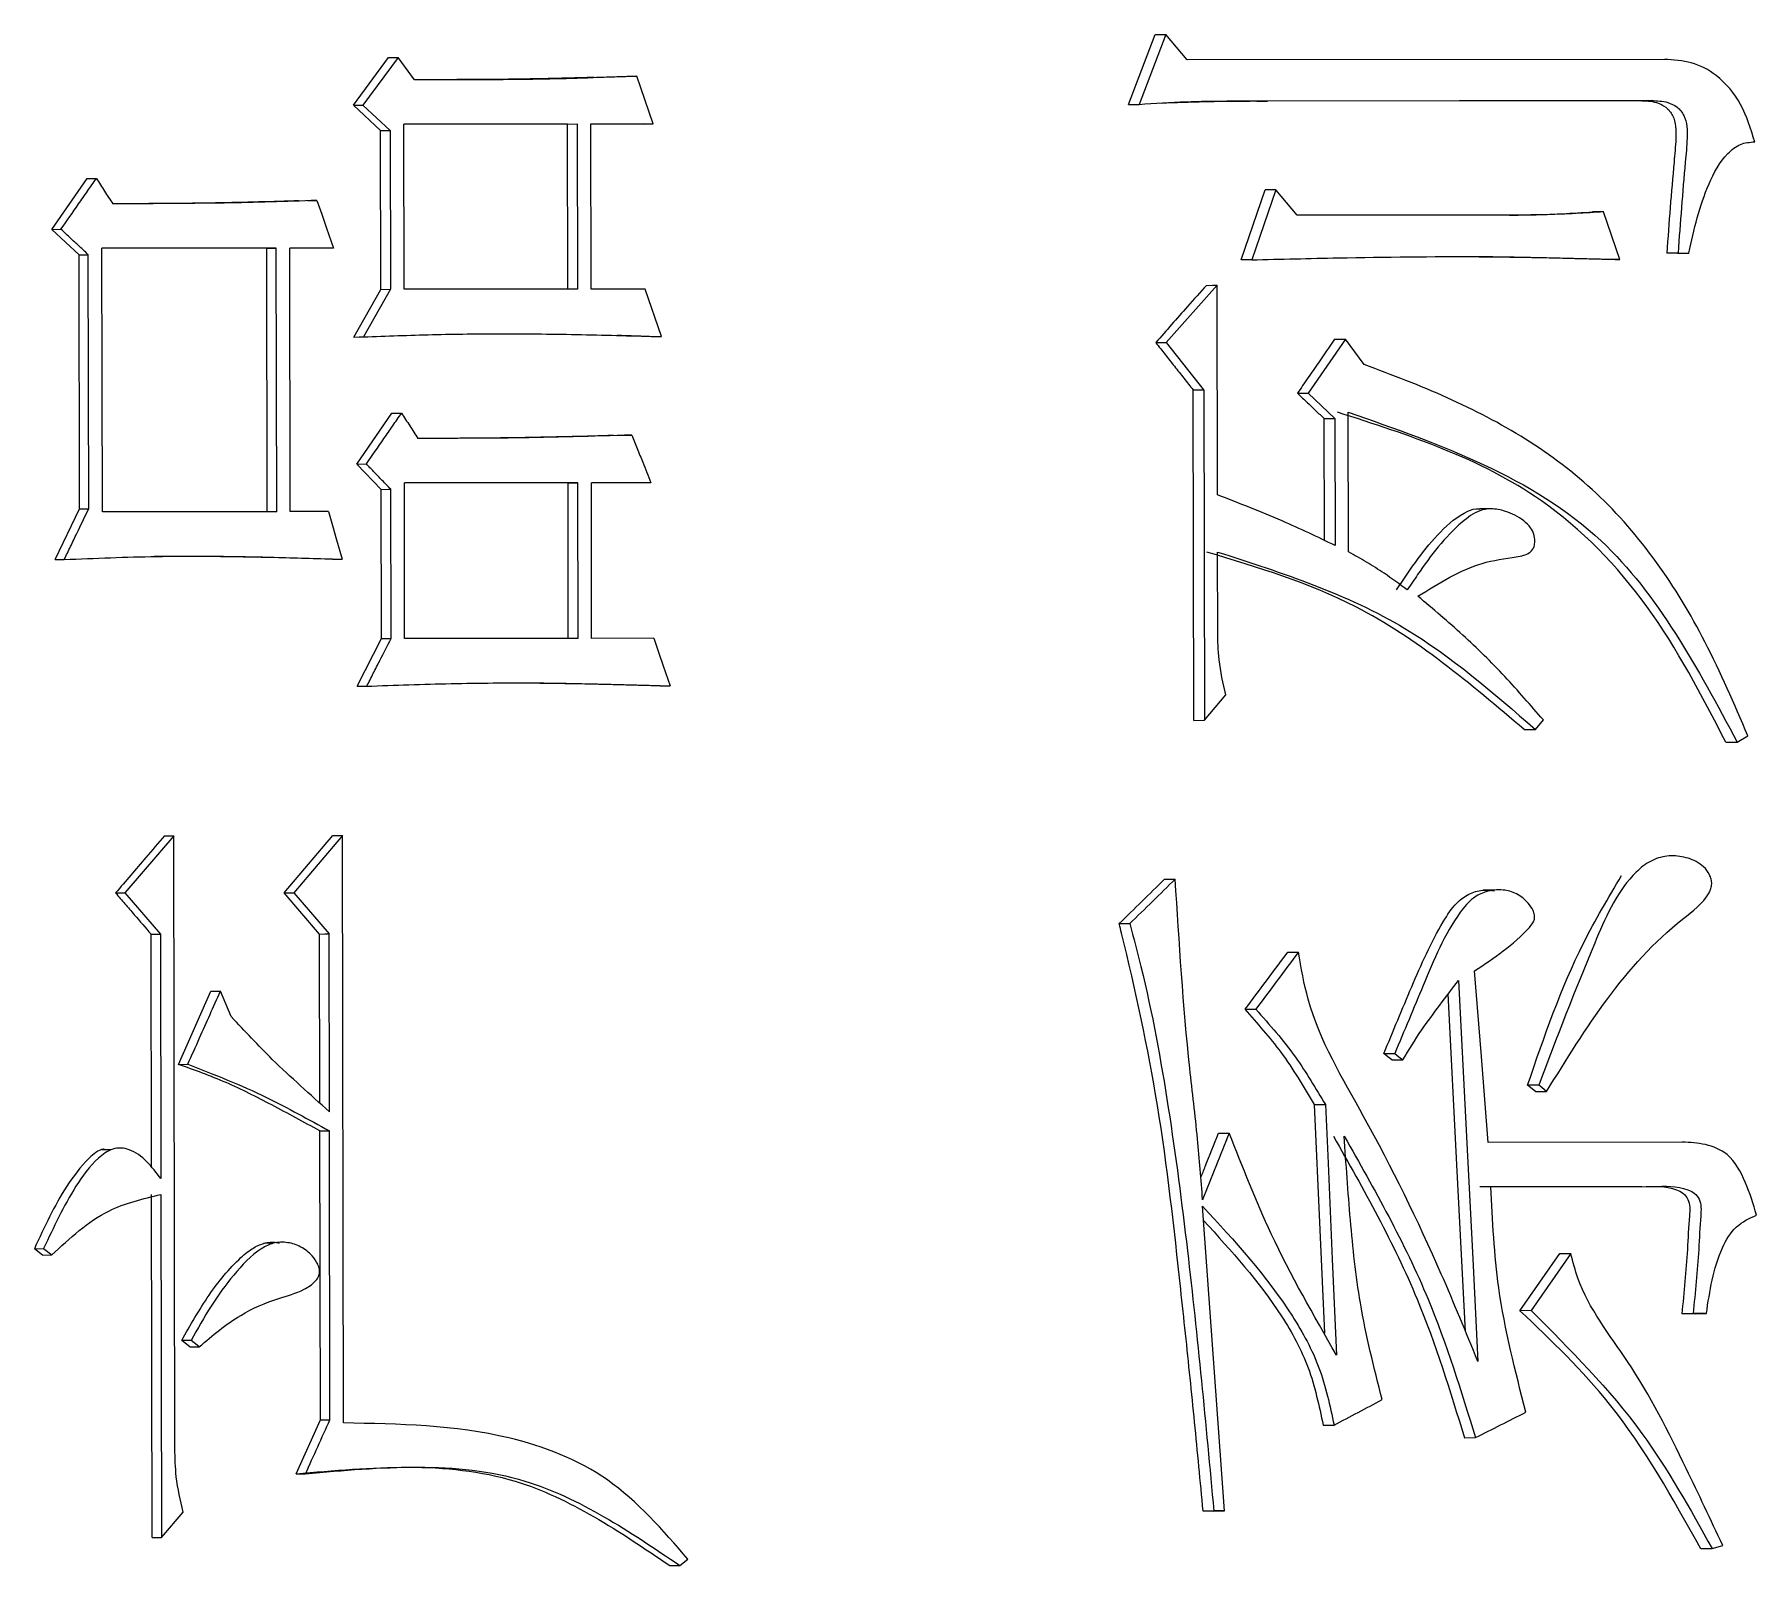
# Model space of a CAD drawing. Header units: millimetres. Extents: x 2384 to 4064, y 886 to 2074.
# Drawn here: x 2953.06 to 2958.93, y 1065.26 to 1070.48 of the extents above; entities that cross this region are included whole.
import ezdxf

# ---------------------------------------------------------------- set-up
doc = ezdxf.new("R2010")
doc.units = ezdxf.units.MM

msp = doc.modelspace()

# ---------------------------------------------------------------- linework, layer by layer
at = {"color": 7, "linetype": 'Continuous', "lineweight": 25}
for p, q in [((2956.7921, 1070.2406), (2956.8829, 1070.4786)), ((2956.919, 1070.4789), (2956.8281, 1070.2408)), ((2956.9922, 1070.3924), (2956.919, 1070.4789)), ((2954.1509, 1070.2378), (2954.2708, 1070.4002)), ((2954.3036, 1070.4005), (2954.1835, 1070.2381)), ((2954.3592, 1070.3248), (2954.3036, 1070.4005)), ((2958.6182, 1070.394), (2956.9922, 1070.3924)), ((2954.9437, 1070.3318), (2955.0823, 1070.3362)), ((2955.1717, 1070.1742), (2955.1161, 1070.3364)), ((2954.2435, 1070.1514), (2954.1509, 1070.2378)), ((2954.1835, 1070.2381), (2954.2762, 1070.1516)), ((2956.7921, 1070.2406), (2956.8281, 1070.2408)), ((2957.2294, 1070.2518), (2957.2042, 1070.2518)), ((2958.5349, 1070.2531), (2957.2294, 1070.2518)), ((2957.2294, 1070.2518), (2957.266, 1070.252)), ((2958.5732, 1070.2533), (2957.266, 1070.252)), ((2958.5366, 1070.2531), (2958.5749, 1070.2533)), ((2954.3225, 1070.1733), (2954.9136, 1070.1739)), ((2954.8801, 1070.1737), (2954.3225, 1070.1731)), ((2954.3234, 1069.6108), (2954.3225, 1070.1733)), ((2954.8801, 1070.1737), (2954.9136, 1070.1739)), ((2954.881, 1069.6112), (2954.8801, 1070.1737)), ((2954.9136, 1070.1739), (2954.9146, 1069.6114)), ((2954.9597, 1070.174), (2955.1717, 1070.1742)), ((2954.9607, 1069.6115), (2954.9597, 1070.174)), ((2955.1378, 1070.174), (2954.9597, 1070.1738)), ((2955.1378, 1070.174), (2955.1717, 1070.1742)), ((2954.2444, 1069.6105), (2954.2435, 1070.1514)), ((2954.2762, 1070.1516), (2954.2772, 1069.6108)), ((2953.1231, 1069.8148), (2953.2435, 1069.9881)), ((2957.1757, 1069.7109), (2957.2572, 1069.949)), ((2957.2938, 1069.9492), (2957.2122, 1069.7111)), ((2957.3668, 1069.8627), (2957.2938, 1069.9492)), ((2953.9943, 1069.9131), (2954.0267, 1069.9134)), ((2958.112, 1069.8634), (2957.3668, 1069.8627)), ((2958.411, 1069.8745), (2958.3729, 1069.8743)), ((2958.4656, 1069.7123), (2958.411, 1069.8745)), ((2953.1231, 1069.8148), (2953.1544, 1069.8151)), ((2953.2161, 1069.7284), (2953.1231, 1069.8148)), ((2953.888, 1069.751), (2953.2939, 1069.7503)), ((2953.8558, 1069.7507), (2953.2939, 1069.7501)), ((2953.2955, 1068.8525), (2953.2939, 1069.7503)), ((2953.8558, 1069.7507), (2953.888, 1069.751)), ((2953.8573, 1068.8529), (2953.8558, 1069.7507)), ((2953.8895, 1068.8531), (2953.888, 1069.751)), ((2954.0825, 1069.7512), (2953.9343, 1069.751)), ((2953.9358, 1068.8532), (2953.9343, 1069.751)), ((2954.0501, 1069.7509), (2953.9343, 1069.7508)), ((2954.0825, 1069.7512), (2954.0501, 1069.7509)), ((2953.2161, 1069.7284), (2953.2475, 1069.7286)), ((2953.2176, 1068.863), (2953.2161, 1069.7284)), ((2953.249, 1068.8633), (2953.2475, 1069.7286)), ((2957.2122, 1069.7111), (2957.1757, 1069.7109)), ((2958.4656, 1069.7123), (2958.4274, 1069.7121)), ((2958.6645, 1069.7342), (2958.6261, 1069.7339)), ((2958.6622, 1069.734), (2958.6261, 1069.7339)), ((2958.6622, 1069.734), (2958.7007, 1069.7342)), ((2958.6645, 1069.7342), (2958.7007, 1069.7342)), ((2957.0938, 1069.6245), (2956.9208, 1069.4296)), ((2957.0951, 1068.9105), (2957.0938, 1069.6245)), ((2954.1523, 1069.4482), (2954.2444, 1069.6105)), ((2954.2772, 1069.6108), (2954.1849, 1069.4484)), ((2954.2444, 1069.6105), (2954.2772, 1069.6108)), ((2954.9146, 1069.6114), (2954.3234, 1069.6108)), ((2955.145, 1069.6117), (2954.9607, 1069.6115)), ((2955.2006, 1069.4495), (2955.145, 1069.6117)), ((2955.1666, 1069.4492), (2955.2006, 1069.4495)), ((2956.9208, 1069.4296), (2957.0488, 1069.2675)), ((2957.5314, 1069.441), (2957.4043, 1069.257)), ((2957.5952, 1069.3545), (2957.5314, 1069.441)), ((2957.0144, 1068.1422), (2957.0125, 1069.2672)), ((2957.0488, 1069.2675), (2957.0508, 1068.1425)), ((2957.4043, 1069.257), (2957.4955, 1069.1705)), ((2954.1623, 1069.0155), (2954.2821, 1069.1887)), ((2957.4593, 1068.755), (2957.4585, 1069.1703)), ((2957.4955, 1069.1705), (2957.4962, 1068.7379)), ((2957.5417, 1068.7163), (2957.5409, 1069.1922)), ((2955.0206, 1069.1126), (2955.066, 1069.1138)), ((2955.066, 1069.1138), (2955.0998, 1069.114)), ((2954.1623, 1069.0155), (2954.1949, 1069.0157)), ((2954.2456, 1068.929), (2954.1623, 1069.0155)), ((2954.2456, 1068.929), (2954.2783, 1068.9293)), ((2954.2465, 1068.4206), (2954.2456, 1068.929)), ((2954.2792, 1068.4209), (2954.2783, 1068.9293)), ((2954.9157, 1068.9516), (2954.3245, 1068.951)), ((2954.8821, 1068.9514), (2954.3245, 1068.9508)), ((2954.3254, 1068.4209), (2954.3245, 1068.951)), ((2954.8821, 1068.9514), (2954.9157, 1068.9516)), ((2954.883, 1068.4213), (2954.8821, 1068.9514)), ((2954.9166, 1068.4215), (2954.9157, 1068.9516)), ((2955.1646, 1068.9518), (2954.9618, 1068.9516)), ((2954.9627, 1068.4216), (2954.9618, 1068.9516)), ((2955.1307, 1068.9516), (2954.9618, 1068.9514)), ((2955.1646, 1068.9518), (2955.1307, 1068.9516)), ((2953.1343, 1068.6899), (2953.2176, 1068.863)), ((2953.2176, 1068.863), (2953.249, 1068.8633)), ((2958.0269, 1068.8628), (2957.989, 1068.8626)), ((2953.8895, 1068.8531), (2953.2955, 1068.8525)), ((2954.0655, 1068.8533), (2953.9358, 1068.8532)), ((2954.0796, 1068.6909), (2954.1121, 1068.6911)), ((2957.0959, 1068.4454), (2957.0954, 1068.7157)), ((2954.1636, 1068.2583), (2954.2465, 1068.4206)), ((2954.2465, 1068.4206), (2954.2792, 1068.4209)), ((2954.9166, 1068.4215), (2954.3254, 1068.4209)), ((2955.1747, 1068.4218), (2954.9627, 1068.4216)), ((2955.1963, 1068.2594), (2955.2302, 1068.2596)), ((2957.0508, 1068.1425), (2957.1236, 1068.2291)), ((2957.0144, 1068.1422), (2957.0508, 1068.1425)), ((2958.1406, 1068.1108), (2958.1784, 1068.1111)), ((2958.1784, 1068.1111), (2958.2056, 1068.1436)), ((2958.8274, 1068.0682), (2958.8661, 1068.0685)), ((2958.8661, 1068.0685), (2958.9021, 1068.0901)), ((2953.5389, 1067.7494), (2953.372, 1067.5545)), ((2953.5424, 1065.6617), (2953.5389, 1067.7494)), ((2953.915, 1067.5549), (2954.0812, 1067.7498)), ((2954.1137, 1067.75), (2953.9473, 1067.5551)), ((2954.1171, 1065.7488), (2954.1137, 1067.75)), ((2956.9151, 1067.6013), (2956.9513, 1067.6015)), ((2953.372, 1067.5545), (2953.493, 1067.414)), ((2954.0355, 1067.4144), (2953.915, 1067.5549)), ((2953.9473, 1067.5551), (2954.068, 1067.4146)), ((2958.0386, 1067.5638), (2958.0008, 1067.5636)), ((2953.4627, 1066.6195), (2953.4613, 1067.4138)), ((2953.493, 1067.414), (2953.4944, 1066.5811)), ((2954.0365, 1066.8381), (2954.0355, 1067.4144)), ((2954.069, 1066.8089), (2954.068, 1067.4146)), ((2957.3343, 1067.3528), (2957.3711, 1067.3531)), ((2953.5548, 1066.9704), (2953.6656, 1067.2193)), ((2953.7348, 1067.133), (2953.6975, 1067.2195)), ((2957.6893, 1066.9854), (2957.7265, 1066.9857)), ((2953.5548, 1066.9704), (2953.5866, 1066.9706)), ((2958.179, 1066.8777), (2958.1518, 1066.8993)), ((2958.179, 1066.8777), (2958.2168, 1066.878)), ((2957.4262, 1066.8337), (2957.463, 1066.834)), ((2954.0367, 1066.7437), (2954.0691, 1066.744)), ((2954.0384, 1065.7594), (2954.0367, 1066.7437)), ((2954.0708, 1065.7596), (2954.0691, 1066.744)), ((2957.0988, 1066.7359), (2957.1352, 1066.7362)), ((2958.6787, 1066.7053), (2958.0176, 1066.7047)), ((2953.3246, 1066.6795), (2953.2932, 1066.6793)), ((2953.4648, 1065.3585), (2953.4628, 1066.5267)), ((2953.4945, 1066.527), (2953.4965, 1065.3587)), ((2958.5412, 1066.5536), (2957.9893, 1066.553)), ((2958.0269, 1066.5533), (2958.5795, 1066.5538)), ((2958.5412, 1066.5536), (2958.5795, 1066.5538)), ((2953.064, 1066.3424), (2953.0952, 1066.3427)), ((2953.0919, 1066.3208), (2953.064, 1066.3424)), ((2953.0952, 1066.3427), (2953.1231, 1066.3211)), ((2953.8773, 1066.3607), (2953.8447, 1066.3604)), ((2953.0919, 1066.3208), (2953.1232, 1066.321)), ((2958.1259, 1066.1313), (2958.2612, 1066.3259)), ((2958.2991, 1066.3262), (2958.1637, 1066.1315)), ((2958.2612, 1066.3259), (2958.2991, 1066.3262)), ((2958.1637, 1066.1315), (2958.1259, 1066.1313)), ((2958.7158, 1066.1212), (2958.6774, 1066.121)), ((2958.7225, 1066.121), (2958.6774, 1066.121)), ((2958.761, 1066.1213), (2958.7158, 1066.1212)), ((2958.7225, 1066.121), (2958.761, 1066.1213)), ((2953.5975, 1066.0295), (2953.5657, 1066.0293)), ((2953.5935, 1066.0077), (2953.5657, 1066.0293)), ((2953.5935, 1066.0077), (2953.6254, 1066.0079)), ((2953.9554, 1065.5754), (2954.0384, 1065.7594)), ((2954.0384, 1065.7594), (2954.0708, 1065.7596)), ((2957.4553, 1065.7412), (2957.4922, 1065.7414)), ((2957.9365, 1065.6984), (2957.974, 1065.6987)), ((2953.9554, 1065.5754), (2953.9878, 1065.5757)), ((2953.4965, 1065.3587), (2953.5706, 1065.4453)), ((2957.0827, 1065.449), (2957.0463, 1065.4488)), ((2957.0828, 1065.4488), (2957.0463, 1065.4488)), ((2957.1192, 1065.449), (2957.0827, 1065.449)), ((2957.0828, 1065.4488), (2957.1192, 1065.449)), ((2953.4648, 1065.3585), (2953.4965, 1065.3587)), ((2955.2629, 1065.2633), (2955.2905, 1065.2849)), ((2958.7418, 1065.3206), (2958.7804, 1065.3208)), ((2958.7805, 1065.3208), (2958.8166, 1065.3317))]:
    msp.add_line(p, q, dxfattribs=at)
at = {"color": 7, "linetype": 'Continuous', "lineweight": 25, "flags": 128}
for points in [[(2956.8829, 1070.4786), (2956.9031, 1070.4788), (2956.919, 1070.4789)], [(2954.2708, 1070.4002), (2954.2891, 1070.4004), (2954.3036, 1070.4005)], [(2955.0823, 1070.3362), (2955.1013, 1070.3363), (2955.1161, 1070.3364)], [(2954.1509, 1070.2378), (2954.1692, 1070.238), (2954.1835, 1070.2381)], [(2954.2435, 1070.1514), (2954.2618, 1070.1515), (2954.2762, 1070.1516)], [(2953.2435, 1069.9881), (2953.2611, 1069.9882), (2953.2749, 1069.9883)], [(2957.2938, 1069.9492), (2957.2733, 1069.9491), (2957.2572, 1069.949)], [(2954.0267, 1069.9134), (2954.0429, 1069.8664), (2954.0591, 1069.8194), (2954.0825, 1069.7512)], [(2957.0575, 1069.6242), (2957.0778, 1069.6244), (2957.0938, 1069.6245)], [(2954.1523, 1069.4482), (2954.1705, 1069.4483), (2954.1849, 1069.4484)], [(2956.8847, 1069.4294), (2956.9049, 1069.4295), (2956.9208, 1069.4296)], [(2957.4944, 1069.4408), (2957.5151, 1069.4409), (2957.5314, 1069.441)], [(2957.0488, 1069.2675), (2957.0285, 1069.2673), (2957.0125, 1069.2672)], [(2957.3675, 1069.2568), (2957.3881, 1069.2569), (2957.4043, 1069.257)], [(2954.2821, 1069.1887), (2954.3005, 1069.1888), (2954.3149, 1069.1889)], [(2957.4585, 1069.1703), (2957.4792, 1069.1704), (2957.4955, 1069.1705)], [(2954.0655, 1068.8533), (2954.0793, 1068.8055), (2954.093, 1068.7576), (2954.1121, 1068.6911)], [(2953.1343, 1068.6899), (2953.1518, 1068.69), (2953.1656, 1068.6901)], [(2955.1747, 1068.4218), (2955.1908, 1068.3748), (2955.2069, 1068.3278), (2955.2302, 1068.2596)], [(2954.1636, 1068.2583), (2954.1818, 1068.2584), (2954.1962, 1068.2585)], [(2953.5071, 1067.7492), (2953.5249, 1067.7493), (2953.5389, 1067.7494)], [(2954.0812, 1067.7498), (2954.0994, 1067.7499), (2954.1137, 1067.75)], [(2953.3405, 1067.5543), (2953.3581, 1067.5544), (2953.372, 1067.5545)], [(2953.915, 1067.5549), (2953.9331, 1067.555), (2953.9473, 1067.5551)], [(2953.4613, 1067.4138), (2953.4791, 1067.4139), (2953.493, 1067.414)], [(2954.0355, 1067.4144), (2954.0537, 1067.4145), (2954.068, 1067.4146)], [(2956.7603, 1067.4497), (2956.7805, 1067.4498), (2956.7963, 1067.4499)], [(2958.0176, 1066.7047), (2957.9944, 1066.9968), (2957.9712, 1067.2888)], [(2953.6656, 1067.2193), (2953.6835, 1067.2194), (2953.6975, 1067.2195)], [(2957.9168, 1067.2563), (2957.9269, 1067.0566), (2957.9472, 1066.6572), (2957.9649, 1066.3077), (2957.9825, 1065.9586)], [(2957.9399, 1066.0604), (2957.9122, 1066.607), (2957.8817, 1067.2101)], [(2957.1891, 1067.158), (2957.2096, 1067.1582), (2957.2257, 1067.1583)], [(2957.6621, 1067.007), (2957.6756, 1067.0071), (2957.6874, 1067.0072), (2957.6992, 1067.0073)], [(2957.6893, 1066.9854), (2957.6757, 1066.9962), (2957.6621, 1067.007)], [(2957.6992, 1067.0073), (2957.7129, 1066.9965), (2957.7265, 1066.9857)], [(2958.1896, 1066.8996), (2958.1758, 1066.8995), (2958.1638, 1066.8994), (2958.1518, 1066.8993)], [(2958.2168, 1066.878), (2958.21, 1066.8834), (2958.1998, 1066.8915), (2958.1896, 1066.8996)], [(2957.4607, 1066.0543), (2957.4451, 1066.4065), (2957.4262, 1066.8337)], [(2957.463, 1066.834), (2957.4719, 1066.6342), (2957.4864, 1066.3068), (2957.5009, 1065.9796)], [(2957.1192, 1065.449), (2957.0818, 1065.9682), (2957.0445, 1066.4874)], [(2953.6254, 1066.0079), (2953.6183, 1066.0134), (2953.6079, 1066.0215), (2953.5975, 1066.0295)], [(2955.229, 1065.263), (2955.2414, 1065.2631), (2955.2522, 1065.2632), (2955.2629, 1065.2633)]]:
    msp.add_lwpolyline(points, dxfattribs=at)
at = {"color": 7, "linetype": 'Continuous', "lineweight": 25}
for points, knots in [([(2958.9258, 1070.113), (2958.9122, 1070.1569), (2958.8854, 1070.2431), (2958.8068, 1070.3392), (2958.7113, 1070.388), (2958.6491, 1070.392), (2958.6182, 1070.394)], [0, 0, 0, 0, 0.2920999, 0.5740182, 0.7884709, 1, 1, 1, 1]), ([(2955.1161, 1070.3364), (2955.0174, 1070.3327), (2954.8421, 1070.326), (2954.5897, 1070.3241), (2954.436, 1070.3245), (2954.3592, 1070.3248)], [0, 0, 0, 0, 0.392032, 0.69599, 1, 1, 1, 1]), ([(2954.9713, 1070.3324), (2954.9713, 1070.3324), (2954.9713, 1070.3324), (2954.9708, 1070.3324), (2954.9681, 1070.3324), (2954.8942, 1070.3305), (2954.7434, 1070.3264), (2954.589, 1070.3251), (2954.4931, 1070.3248), (2954.4402, 1070.3247), (2954.4112, 1070.3247), (2954.3931, 1070.3247)], [0, 0, 0, 0, 0.001224, 0.004208, 0.007653, 0.027308, 0.4233, 0.699527, 0.809625, 0.881595, 1, 1, 1, 1]), ([(2956.8281, 1070.2408), (2956.8816, 1070.2443), (2956.9813, 1070.2508), (2957.1273, 1070.2526), (2957.2198, 1070.2522), (2957.266, 1070.252)], [0, 0, 0, 0, 0.366433, 0.683152, 1, 1, 1, 1]), ([(2956.9037, 1070.245), (2956.9525, 1070.2471), (2957.03, 1070.2504), (2957.1253, 1070.2515), (2957.1754, 1070.2518), (2957.2002, 1070.2519), (2957.2058, 1070.2519), (2957.2057, 1070.2519), (2957.2056, 1070.2519)], [0, 0, 0, 0, 0.464556, 0.736368, 0.885556, 0.966686, 0.983967, 1, 1, 1, 1]), ([(2958.5349, 1070.2533), (2958.5541, 1070.2528), (2958.5848, 1070.252), (2958.6243, 1070.2331), (2958.6569, 1070.193), (2958.6584, 1070.1227), (2958.6433, 1069.9688), (2958.6337, 1069.8378), (2958.6261, 1069.7339)], [0, 0, 0, 0, 0.101524, 0.162567, 0.225361, 0.354052, 0.488272, 1, 1, 1, 1]), ([(2958.5732, 1070.2535), (2958.5924, 1070.253), (2958.6232, 1070.2522), (2958.6627, 1070.2333), (2958.6954, 1070.1933), (2958.6969, 1070.123), (2958.6818, 1069.9691), (2958.6721, 1069.838), (2958.6645, 1069.7342)], [0, 0, 0, 0, 0.10163, 0.162723, 0.225538, 0.354202, 0.488391, 1, 1, 1, 1]), ([(2958.7007, 1069.7342), (2958.7192, 1069.8145), (2958.7471, 1069.9354), (2958.815, 1070.0604), (2958.8749, 1070.1092), (2958.909, 1070.1117), (2958.9258, 1070.113)], [0, 0, 0, 0, 0.513291, 0.773413, 0.888294, 1, 1, 1, 1]), ([(2953.1544, 1069.8151), (2953.1745, 1069.8439), (2953.2046, 1069.8872), (2953.2448, 1069.945), (2953.2649, 1069.9739), (2953.2749, 1069.9883)], [0, 0, 0, 0, 0.5, 0.75, 1, 1, 1, 1]), ([(2953.2749, 1069.9883), (2953.2796, 1069.9811), (2953.2889, 1069.9667), (2953.3029, 1069.945), (2953.3169, 1069.9234), (2953.3262, 1069.909), (2953.3309, 1069.9018)], [0, 0, 0, 0, 0.25, 0.5, 0.75, 1, 1, 1, 1]), ([(2954.0267, 1069.9134), (2953.9212, 1069.9099), (2953.763, 1069.9047), (2953.5309, 1069.9026), (2953.4044, 1069.9021), (2953.3309, 1069.9018)], [0, 0, 0, 0, 0.455483, 0.683214, 1, 1, 1, 1]), ([(2953.9637, 1069.912), (2953.9638, 1069.912), (2953.9638, 1069.912), (2953.9634, 1069.912), (2953.96, 1069.9119), (2953.8675, 1069.9092), (2953.7029, 1069.9048), (2953.529, 1069.9029), (2953.4348, 1069.9023), (2953.3955, 1069.9021), (2953.3711, 1069.902), (2953.3656, 1069.9019), (2953.362, 1069.9019)], [0, 0, 0, 0, 0.001075, 0.004395, 0.007838, 0.03516, 0.484118, 0.735801, 0.862039, 0.931848, 0.95564, 1, 1, 1, 1]), ([(2958.0903, 1069.8634), (2958.1161, 1069.8637), (2958.1762, 1069.8642), (2958.2704, 1069.8679), (2958.3387, 1069.8722), (2958.3729, 1069.8743)], [0, 0, 0, 0, 0.273676, 0.636756, 1, 1, 1, 1]), ([(2958.411, 1069.8745), (2958.3796, 1069.8726), (2958.3142, 1069.8685), (2958.2145, 1069.8644), (2958.1462, 1069.8637), (2958.112, 1069.8634)], [0, 0, 0, 0, 0.315175, 0.657489, 1, 1, 1, 1]), ([(2953.2475, 1069.7286), (2953.2356, 1069.7397), (2953.2142, 1069.7596), (2953.1831, 1069.7884), (2953.164, 1069.8062), (2953.1544, 1069.8151)], [0, 0, 0, 0, 0.382635, 0.691318, 1, 1, 1, 1]), ([(2957.2122, 1069.7111), (2957.3105, 1069.7135), (2957.5691, 1069.7197), (2957.9071, 1069.7239), (2958.2265, 1069.7186), (2958.3859, 1069.7144), (2958.4656, 1069.7123)], [0, 0, 0, 0, 0.234653, 0.617199, 0.808588, 1, 1, 1, 1]), ([(2958.4274, 1069.7121), (2958.4213, 1069.7123), (2958.4091, 1069.7126), (2958.3938, 1069.713), (2958.3785, 1069.7134), (2958.3572, 1069.7139), (2958.3327, 1069.7145), (2958.3022, 1069.7153), (2958.2717, 1069.7161), (2958.235, 1069.717), (2958.1861, 1069.718), (2958.1372, 1069.719), (2958.076, 1069.7202), (2958.0186, 1069.721), (2957.9734, 1069.7213), (2957.9526, 1069.7215)], [0, 0, 0, 0, 0.038631, 0.077262, 0.096578, 0.135209, 0.212471, 0.251103, 0.328365, 0.405627, 0.48289, 0.637415, 0.714677, 0.869203, 1, 1, 1, 1]), ([(2957.0575, 1069.6242), (2957.0361, 1069.6001), (2956.9966, 1069.5556), (2956.939, 1069.4906), (2956.9028, 1069.4498), (2956.8847, 1069.4294)], [0, 0, 0, 0, 0.371567, 0.685783, 1, 1, 1, 1]), ([(2954.1849, 1069.4484), (2954.2635, 1069.4514), (2954.4206, 1069.4573), (2954.6685, 1069.4606), (2954.9286, 1069.4569), (2955.1099, 1069.452), (2955.2006, 1069.4495)], [0, 0, 0, 0, 0.231675, 0.463367, 0.731652, 1, 1, 1, 1]), ([(2955.1666, 1069.4492), (2955.1569, 1069.4496), (2955.1422, 1069.4501), (2955.1226, 1069.4508), (2955.108, 1069.4513), (2955.0933, 1069.4518), (2955.0786, 1069.4523), (2955.064, 1069.4528), (2955.0543, 1069.4531), (2955.0494, 1069.4533)], [0, 0, 0, 0, 0.250274, 0.375411, 0.500549, 0.625686, 0.750823, 0.87596, 1, 1, 1, 1]), ([(2956.8847, 1069.4294), (2956.8953, 1069.4158), (2956.9166, 1069.3888), (2956.9486, 1069.3483), (2956.9806, 1069.3078), (2957.0019, 1069.2807), (2957.0125, 1069.2672)], [0, 0, 0, 0, 0.25, 0.5, 0.749999, 1, 1, 1, 1]), ([(2957.4944, 1069.4408), (2957.476, 1069.414), (2957.4456, 1069.37), (2957.4033, 1069.3086), (2957.3794, 1069.274), (2957.3675, 1069.2568)], [0, 0, 0, 0, 0.436192, 0.718096, 1, 1, 1, 1]), ([(2958.9021, 1068.0901), (2958.8561, 1068.1977), (2958.7264, 1068.5006), (2958.4156, 1068.9492), (2957.9708, 1069.2127), (2957.6901, 1069.3187), (2957.5952, 1069.3545)], [0, 0, 0, 0, 0.181249, 0.51022, 0.834425, 1, 1, 1, 1]), ([(2957.3675, 1069.2568), (2957.3791, 1069.2457), (2957.4001, 1069.2258), (2957.4305, 1069.197), (2957.4492, 1069.1792), (2957.4585, 1069.1703)], [0, 0, 0, 0, 0.382915, 0.691457, 1, 1, 1, 1]), ([(2954.1949, 1069.0157), (2954.2149, 1069.0446), (2954.2449, 1069.0879), (2954.2849, 1069.1456), (2954.3049, 1069.1745), (2954.3149, 1069.1889)], [0, 0, 0, 0, 0.4999999, 0.75, 1, 1, 1, 1]), ([(2954.3149, 1069.1889), (2954.3195, 1069.1817), (2954.3288, 1069.1673), (2954.3427, 1069.1457), (2954.3566, 1069.1241), (2954.3659, 1069.1097), (2954.3705, 1069.1025)], [0, 0, 0, 0, 0.25, 0.5, 0.75, 1, 1, 1, 1]), ([(2958.8274, 1068.0682), (2958.745, 1068.2272), (2958.5827, 1068.5407), (2958.15, 1068.9848), (2957.7471, 1069.114), (2957.5039, 1069.192)], [0, 0, 0, 0, 0.289723, 0.571285, 1, 1, 1, 1]), ([(2957.5409, 1069.1922), (2957.8557, 1069.0816), (2958.4304, 1068.8797), (2958.7304, 1068.3211), (2958.8661, 1068.0685)], [0, 0, 0, 0, 0.547825, 1, 1, 1, 1]), ([(2955.0998, 1069.114), (2954.9661, 1069.11), (2954.7778, 1069.1043), (2954.5345, 1069.1031), (2954.4252, 1069.1027), (2954.3705, 1069.1025)], [0, 0, 0, 0, 0.550969, 0.775483, 1, 1, 1, 1]), ([(2955.037, 1069.1127), (2955.037, 1069.1127), (2955.0371, 1069.1127), (2955.0355, 1069.1126), (2955.0301, 1069.1125), (2954.9336, 1069.1098), (2954.7729, 1069.1055), (2954.5983, 1069.1036), (2954.5083, 1069.103), (2954.4717, 1069.1028), (2954.4535, 1069.1028), (2954.4391, 1069.1027), (2954.4294, 1069.1027), (2954.4232, 1069.1026)], [0, 0, 0, 0, 0.00184, 0.006207, 0.015892, 0.041901, 0.476239, 0.733625, 0.851818, 0.908232, 0.937571, 0.960546, 1, 1, 1, 1]), ([(2955.0998, 1069.114), (2955.1059, 1069.0987), (2955.1182, 1069.068), (2955.1398, 1069.0139), (2955.1552, 1068.9752), (2955.1646, 1068.9518)], [0, 0, 0, 0, 0.283865, 0.567729, 1, 1, 1, 1]), ([(2954.2783, 1068.9293), (2954.2671, 1068.9409), (2954.2475, 1068.9612), (2954.2197, 1068.99), (2954.2032, 1069.0072), (2954.1949, 1069.0157)], [0, 0, 0, 0, 0.404836, 0.702418, 1, 1, 1, 1]), ([(2953.1656, 1068.6901), (2953.1727, 1068.7049), (2953.1871, 1068.7347), (2953.2149, 1068.7924), (2953.2355, 1068.8353), (2953.249, 1068.8633)], [0, 0, 0, 0, 0.257441, 0.514882, 1, 1, 1, 1]), ([(2957.4962, 1068.7379), (2957.4363, 1068.7665), (2957.3406, 1068.8123), (2957.2058, 1068.8674), (2957.132, 1068.8962), (2957.0951, 1068.9105)], [0, 0, 0, 0, 0.4553511, 0.7276233, 1, 1, 1, 1]), ([(2957.7048, 1068.5864), (2957.729, 1068.6226), (2957.7753, 1068.6917), (2957.8531, 1068.7863), (2957.9223, 1068.8471), (2957.9743, 1068.8646), (2957.9879, 1068.8622), (2957.989, 1068.862)], [0, 0, 0, 0, 0.315969, 0.603859, 0.894563, 0.991962, 1, 1, 1, 1]), ([(2957.7784, 1068.565), (2957.8142, 1068.5873), (2957.8841, 1068.6309), (2957.9955, 1068.6828), (2958.083, 1068.6944), (2958.1375, 1068.7036), (2958.1564, 1068.7112), (2958.1684, 1068.7222), (2958.175, 1068.7359), (2958.1775, 1068.7547), (2958.174, 1068.7773), (2958.1615, 1068.8023), (2958.1293, 1068.8315), (2958.0831, 1068.8546), (2958.0309, 1068.8656), (2957.9778, 1068.8563), (2957.8846, 1068.7862), (2957.8092, 1068.687), (2957.7537, 1068.6041), (2957.742, 1068.5866)], [0, 0, 0, 0, 0.119379, 0.233045, 0.347089, 0.372159, 0.392493, 0.404558, 0.416669, 0.432853, 0.454708, 0.476799, 0.507455, 0.574094, 0.62196, 0.65893, 0.726108, 0.942436, 1, 1, 1, 1]), ([(2953.1656, 1068.6901), (2953.2707, 1068.6945), (2953.4811, 1068.7032), (2953.7968, 1068.7006), (2954.007, 1068.6943), (2954.1121, 1068.6911)], [0, 0, 0, 0, 0.33259, 0.666186, 1, 1, 1, 1]), ([(2954.0796, 1068.6909), (2953.9738, 1068.6943), (2953.7714, 1068.7009), (2953.5683, 1068.7005), (2953.4714, 1068.7003)], [0, 0, 0, 0, 0.5224068, 1, 1, 1, 1]), ([(2958.1406, 1068.1108), (2957.9569, 1068.2668), (2957.6316, 1068.543), (2957.2327, 1068.6632), (2957.059, 1068.7155)], [0, 0, 0, 0, 0.564725, 1, 1, 1, 1]), ([(2957.0954, 1068.7157), (2957.3161, 1068.6444), (2957.7142, 1068.5157), (2958.0353, 1068.2358), (2958.1784, 1068.1111)], [0, 0, 0, 0, 0.554519, 1, 1, 1, 1]), ([(2957.742, 1068.5866), (2957.7159, 1068.6059), (2957.6707, 1068.6392), (2957.6033, 1068.6815), (2957.5623, 1068.7047), (2957.5417, 1068.7163)], [0, 0, 0, 0, 0.40584, 0.702619, 1, 1, 1, 1]), ([(2958.2056, 1068.1436), (2958.1623, 1068.1934), (2958.0748, 1068.2943), (2957.9321, 1068.4352), (2957.8297, 1068.5217), (2957.7784, 1068.565)], [0, 0, 0, 0, 0.327502, 0.663046, 1, 1, 1, 1]), ([(2954.1962, 1068.2585), (2954.2037, 1068.2732), (2954.2187, 1068.3025), (2954.2463, 1068.3566), (2954.2665, 1068.3961), (2954.2792, 1068.4209)], [0, 0, 0, 0, 0.27079, 0.54158, 1, 1, 1, 1]), ([(2957.1236, 1068.2291), (2957.1144, 1068.2688), (2957.0981, 1068.34), (2957.0965, 1068.4131), (2957.0959, 1068.4454)], [0, 0, 0, 0, 0.558835, 1, 1, 1, 1]), ([(2954.1962, 1068.2585), (2954.2921, 1068.262), (2954.4839, 1068.269), (2954.7522, 1068.2708), (2955.001, 1068.2661), (2955.1538, 1068.2618), (2955.2302, 1068.2596)], [0, 0, 0, 0, 0.277767, 0.555561, 0.777766, 1, 1, 1, 1]), ([(2955.1963, 1068.2594), (2955.182, 1068.2598), (2955.1607, 1068.2604), (2955.1322, 1068.2612), (2955.1108, 1068.2618), (2955.0894, 1068.2624), (2955.068, 1068.2629), (2955.0395, 1068.2637), (2955.0039, 1068.2646), (2954.9611, 1068.2656), (2954.9184, 1068.2666), (2954.8394, 1068.2681), (2954.7747, 1068.2688), (2954.7242, 1068.2692)], [0, 0, 0, 0, 0.090628, 0.135941, 0.181255, 0.226569, 0.271882, 0.317196, 0.407824, 0.498451, 0.589078, 0.679706, 1, 1, 1, 1]), ([(2953.5071, 1067.7492), (2953.486, 1067.7244), (2953.4476, 1067.6796), (2953.3921, 1067.6146), (2953.3577, 1067.5744), (2953.3405, 1067.5543)], [0, 0, 0, 0, 0.380988, 0.690494, 1, 1, 1, 1]), ([(2958.2168, 1066.878), (2958.3501, 1067.0938), (2958.5063, 1067.3467), (2958.7538, 1067.5199), (2958.7773, 1067.5692), (2958.7801, 1067.5853), (2958.7779, 1067.6015), (2958.7698, 1067.622), (2958.7531, 1067.6441), (2958.7189, 1067.6676), (2958.6707, 1067.6816), (2958.6113, 1067.6811), (2958.5552, 1067.657), (2958.4606, 1067.57), (2958.3442, 1067.3039), (2958.2511, 1067.0605), (2958.1896, 1066.8996)], [0, 0, 0, 0, 0.369973, 0.433396, 0.441379, 0.448953, 0.456564, 0.46449, 0.480827, 0.49655, 0.526965, 0.55702, 0.587567, 0.618801, 0.747888, 1, 1, 1, 1]), ([(2956.9513, 1067.6015), (2956.9255, 1067.5762), (2956.8739, 1067.5257), (2956.8222, 1067.4752), (2956.7963, 1067.4499)], [0, 0, 0, 0, 0.500001, 1, 1, 1, 1]), ([(2957.0444, 1066.509), (2957.0392, 1066.5782), (2957.0278, 1066.7279), (2956.9829, 1067.0906), (2956.9646, 1067.3863), (2956.9513, 1067.6015)], [0, 0, 0, 0, 0.18981, 0.410522, 1, 1, 1, 1]), ([(2958.1518, 1066.8993), (2958.2085, 1067.0645), (2958.2942, 1067.3142), (2958.4271, 1067.5376), (2958.4722, 1067.6132)], [0, 0, 0, 0, 0.661401, 1, 1, 1, 1]), ([(2953.3405, 1067.5543), (2953.3511, 1067.5419), (2953.3724, 1067.5172), (2953.4126, 1067.4704), (2953.4423, 1067.4359), (2953.4613, 1067.4138)], [0, 0, 0, 0, 0.263764, 0.527528, 1, 1, 1, 1]), ([(2957.6621, 1067.007), (2957.6934, 1067.0831), (2957.7562, 1067.2352), (2957.8334, 1067.4101), (2957.9022, 1067.516), (2957.9501, 1067.5528), (2957.996, 1067.5662), (2958.0259, 1067.5628), (2958.0395, 1067.5613)], [0, 0, 0, 0, 0.341778, 0.683808, 0.795213, 0.867463, 0.939794, 1, 1, 1, 1]), ([(2957.9712, 1067.2888), (2958.0374, 1067.3328), (2958.1091, 1067.3805), (2958.1697, 1067.4502), (2958.1758, 1067.4652), (2958.1763, 1067.4801), (2958.1695, 1067.4993), (2958.1502, 1067.5259), (2958.1162, 1067.554), (2958.0645, 1067.568), (2958.0125, 1067.5623), (2957.9603, 1067.5366), (2957.8766, 1067.4339), (2957.8001, 1067.2477), (2957.7316, 1067.0843), (2957.6992, 1067.0073)], [0, 0, 0, 0, 0.213503, 0.231464, 0.24303, 0.254692, 0.268684, 0.294822, 0.340398, 0.3844, 0.438732, 0.481931, 0.539955, 0.782901, 1, 1, 1, 1]), ([(2957.0463, 1065.4488), (2957.0415, 1065.4992), (2957.027, 1065.6504), (2957.0025, 1065.9024), (2956.9583, 1066.3129), (2956.9027, 1066.8222), (2956.8139, 1067.2343), (2956.763, 1067.4388), (2956.7603, 1067.4497)], [0, 0, 0, 0, 0.075018, 0.225054, 0.375091, 0.686729, 0.98338, 1, 1, 1, 1]), ([(2956.7963, 1067.4499), (2956.8093, 1067.4012), (2956.8642, 1067.1947), (2956.9317, 1066.8228), (2956.9927, 1066.351), (2957.0413, 1065.8929), (2957.0689, 1065.597), (2957.0827, 1065.449)], [0, 0, 0, 0, 0.075008, 0.317588, 0.559815, 0.779883, 1, 1, 1, 1]), ([(2957.1891, 1067.158), (2957.2133, 1067.1905), (2957.2618, 1067.2554), (2957.3101, 1067.3204), (2957.3343, 1067.3528)], [0, 0, 0, 0, 0.500104, 1, 1, 1, 1]), ([(2957.3711, 1067.3531), (2957.3469, 1067.3206), (2957.2984, 1067.2557), (2957.2499, 1067.1907), (2957.2257, 1067.1583)], [0, 0, 0, 0, 0.499896, 1, 1, 1, 1]), ([(2957.9825, 1065.9586), (2957.9417, 1066.0581), (2957.8246, 1066.343), (2957.6265, 1066.7488), (2957.4153, 1067.0969), (2957.3804, 1067.2988), (2957.3711, 1067.3531)], [0, 0, 0, 0, 0.210769, 0.603834, 0.893415, 1, 1, 1, 1]), ([(2953.5866, 1066.9706), (2953.6001, 1067.0008), (2953.6253, 1067.0573), (2953.6622, 1067.1403), (2953.6858, 1067.1931), (2953.6975, 1067.2195)], [0, 0, 0, 0, 0.363442, 0.681721, 1, 1, 1, 1]), ([(2957.7265, 1066.9857), (2957.7476, 1067.02), (2957.7872, 1067.0845), (2957.8531, 1067.1727), (2957.8956, 1067.2284), (2957.9168, 1067.2563)], [0, 0, 0, 0, 0.363385, 0.681597, 1, 1, 1, 1]), ([(2954.069, 1066.8089), (2954.0363, 1066.8382), (2953.9708, 1066.8969), (2953.8567, 1067.002), (2953.7807, 1067.0837), (2953.7348, 1067.133)], [0, 0, 0, 0, 0.283865, 0.567758, 1, 1, 1, 1]), ([(2957.4262, 1066.8337), (2957.4081, 1066.864), (2957.3719, 1066.9245), (2957.2973, 1067.0369), (2957.2316, 1067.1105), (2957.1891, 1067.158)], [0, 0, 0, 0, 0.261157, 0.522419, 1, 1, 1, 1]), ([(2957.2257, 1067.1583), (2957.2726, 1067.1054), (2957.3405, 1067.0291), (2957.4135, 1066.9156), (2957.4465, 1066.8612), (2957.463, 1066.834)], [0, 0, 0, 0, 0.528752, 0.7642, 1, 1, 1, 1]), ([(2954.0367, 1066.7437), (2953.9822, 1066.7734), (2953.8769, 1066.8307), (2953.7181, 1066.9118), (2953.6093, 1066.9508), (2953.5548, 1066.9704)], [0, 0, 0, 0, 0.348655, 0.673388, 1, 1, 1, 1]), ([(2953.5866, 1066.9706), (2953.6771, 1066.9355), (2953.8053, 1066.8859), (2953.9626, 1066.802), (2954.0336, 1066.7633), (2954.0691, 1066.744)], [0, 0, 0, 0, 0.546201, 0.773057, 1, 1, 1, 1]), ([(2957.0382, 1066.5841), (2957.0433, 1066.5969), (2957.0635, 1066.6475), (2957.0837, 1066.6981), (2957.0988, 1066.7359)], [0, 0, 0, 0, 0.252463, 1, 1, 1, 1]), ([(2957.1352, 1066.7362), (2957.1201, 1066.6983), (2957.0898, 1066.6226), (2957.0596, 1066.5469), (2957.0444, 1066.509)], [0, 0, 0, 0, 0.499738, 1, 1, 1, 1]), ([(2957.5009, 1065.9796), (2957.423, 1066.1152), (2957.2836, 1066.3577), (2957.1806, 1066.6203), (2957.1352, 1066.7362)], [0, 0, 0, 0, 0.5589855, 1, 1, 1, 1]), ([(2957.49, 1066.7256), (2957.5928, 1066.5442), (2957.777, 1066.2191), (2957.8876, 1065.858), (2957.9365, 1065.6984)], [0, 0, 0, 0, 0.55825, 1, 1, 1, 1]), ([(2957.5269, 1066.7259), (2957.6299, 1066.5444), (2957.8143, 1066.2194), (2957.9251, 1065.8582), (2957.974, 1065.6987)], [0, 0, 0, 0, 0.558287, 1, 1, 1, 1]), ([(2957.6558, 1065.8282), (2957.6284, 1065.9375), (2957.578, 1066.1387), (2957.5464, 1066.4409), (2957.5334, 1066.6308), (2957.5269, 1066.7259)], [0, 0, 0, 0, 0.372436, 0.6857253, 1, 1, 1, 1]), ([(2958.932, 1066.4568), (2958.9207, 1066.4943), (2958.8983, 1066.5682), (2958.8454, 1066.666), (2958.7583, 1066.7016), (2958.7051, 1066.7041), (2958.6787, 1066.7053)], [0, 0, 0, 0, 0.292586, 0.576009, 0.788989, 1, 1, 1, 1]), ([(2953.3021, 1066.6817), (2953.3012, 1066.6816), (2953.2814, 1066.6793), (2953.2321, 1066.6363), (2953.149, 1066.5269), (2953.0978, 1066.4158), (2953.064, 1066.3424)], [0, 0, 0, 0, 0.0066054, 0.1462921, 0.4369173, 1, 1, 1, 1]), ([(2953.4944, 1066.5811), (2953.4793, 1066.6013), (2953.4496, 1066.641), (2953.4011, 1066.6777), (2953.359, 1066.6868), (2953.3206, 1066.6819), (2953.263, 1066.6393), (2953.1807, 1066.5253), (2953.1292, 1066.4152), (2953.0952, 1066.3427)], [0, 0, 0, 0, 0.120818, 0.238007, 0.284295, 0.33086, 0.424999, 0.620775, 1, 1, 1, 1]), ([(2953.1231, 1066.321), (2953.1845, 1066.3782), (2953.293, 1066.4792), (2953.4335, 1066.5125), (2953.4945, 1066.527)], [0, 0, 0, 0, 0.5653913, 1, 1, 1, 1]), ([(2958.1462, 1065.7854), (2958.1099, 1065.9257), (2958.0449, 1066.1773), (2958.0324, 1066.4379), (2958.0269, 1066.5533)], [0, 0, 0, 0, 0.557505, 1, 1, 1, 1]), ([(2958.5412, 1066.5536), (2958.5815, 1066.5554), (2958.6301, 1066.5575), (2958.6825, 1066.5331), (2958.6993, 1066.5112), (2958.7057, 1066.483), (2958.7004, 1066.4257), (2958.696, 1066.3047), (2958.6847, 1066.1938), (2958.6774, 1066.121)], [0, 0, 0, 0, 0.223549, 0.269899, 0.31726, 0.366291, 0.417087, 0.617274, 1, 1, 1, 1]), ([(2958.5795, 1066.5538), (2958.6198, 1066.5556), (2958.6685, 1066.5578), (2958.721, 1066.5333), (2958.7379, 1066.5114), (2958.7442, 1066.4833), (2958.7389, 1066.4259), (2958.7345, 1066.305), (2958.7232, 1066.1941), (2958.7158, 1066.1212)], [0, 0, 0, 0, 0.2237546, 0.2701358, 0.3175045, 0.3665219, 0.4172988, 0.6174118, 1, 1, 1, 1]), ([(2957.0445, 1066.4874), (2957.1534, 1066.3686), (2957.3062, 1066.2019), (2957.4502, 1065.9398), (2957.4782, 1065.8078), (2957.4922, 1065.7415)], [0, 0, 0, 0, 0.552374, 0.77511, 1, 1, 1, 1]), ([(2958.761, 1066.1213), (2958.7726, 1066.1979), (2958.7886, 1066.3037), (2958.8575, 1066.4229), (2958.9076, 1066.4457), (2958.932, 1066.4568)], [0, 0, 0, 0, 0.572733, 0.791394, 1, 1, 1, 1]), ([(2957.048, 1066.4382), (2957.1423, 1066.3347), (2957.2805, 1066.1832), (2957.4133, 1065.9394), (2957.4412, 1065.8075), (2957.4553, 1065.7412)], [0, 0, 0, 0, 0.5175105, 0.7575696, 1, 1, 1, 1]), ([(2953.5657, 1066.0293), (2953.5954, 1066.0818), (2953.653, 1066.1836), (2953.7383, 1066.2889), (2953.807, 1066.3458), (2953.8506, 1066.3641), (2953.8816, 1066.3668), (2953.8964, 1066.362), (2953.8975, 1066.3617)], [0, 0, 0, 0, 0.362326, 0.701297, 0.814533, 0.90355, 0.992913, 1, 1, 1, 1]), ([(2953.6254, 1066.0079), (2953.6709, 1066.0466), (2953.7532, 1066.1164), (2953.88, 1066.1706), (2953.9703, 1066.1939), (2954.0146, 1066.223), (2954.0305, 1066.2436), (2954.0358, 1066.2574), (2954.0357, 1066.2731), (2954.0282, 1066.2947), (2954.0078, 1066.3228), (2953.9732, 1066.3508), (2953.9266, 1066.3656), (2953.879, 1066.3648), (2953.8118, 1066.3304), (2953.7411, 1066.2547), (2953.6633, 1066.1471), (2953.6197, 1066.0692), (2953.5975, 1066.0295)], [0, 0, 0, 0, 0.156025, 0.282024, 0.363627, 0.404873, 0.419209, 0.430586, 0.44201, 0.458322, 0.488142, 0.530961, 0.573097, 0.616787, 0.655295, 0.770211, 0.882971, 1, 1, 1, 1]), ([(2958.8166, 1065.3317), (2958.7755, 1065.4191), (2958.6751, 1065.6325), (2958.5203, 1065.9407), (2958.3418, 1066.16), (2958.3065, 1066.2975), (2958.2991, 1066.3262)], [0, 0, 0, 0, 0.257125, 0.627625, 0.922525, 1, 1, 1, 1]), ([(2958.7418, 1065.3205), (2958.6464, 1065.4921), (2958.4776, 1065.7955), (2958.2325, 1066.0295), (2958.1259, 1066.1313)], [0, 0, 0, 0, 0.565431, 1, 1, 1, 1]), ([(2958.1637, 1066.1315), (2958.2971, 1065.9984), (2958.5376, 1065.7584), (2958.7056, 1065.4556), (2958.7804, 1065.3208)], [0, 0, 0, 0, 0.554583, 1, 1, 1, 1]), ([(2957.4922, 1065.7415), (2957.5195, 1065.7559), (2957.574, 1065.7848), (2957.6285, 1065.8137), (2957.6558, 1065.8282)], [0, 0, 0, 0, 0.500001, 1, 1, 1, 1]), ([(2953.9878, 1065.5757), (2954.0016, 1065.6063), (2954.0293, 1065.6676), (2954.057, 1065.7289), (2954.0708, 1065.7596)], [0, 0, 0, 0, 0.499883, 1, 1, 1, 1]), ([(2957.974, 1065.6987), (2958.0027, 1065.7131), (2958.0601, 1065.742), (2958.1175, 1065.7709), (2958.1461, 1065.7854)], [0, 0, 0, 0, 0.4998359, 1, 1, 1, 1]), ([(2955.2905, 1065.2849), (2955.2051, 1065.3836), (2955.0371, 1065.5777), (2954.6167, 1065.7396), (2954.3063, 1065.7453), (2954.1171, 1065.7488)], [0, 0, 0, 0, 0.287817, 0.565935, 1, 1, 1, 1]), ([(2953.5706, 1065.4453), (2953.5613, 1065.4851), (2953.5447, 1065.5562), (2953.5431, 1065.6294), (2953.5424, 1065.6617)], [0, 0, 0, 0, 0.558835, 1, 1, 1, 1]), ([(2953.9554, 1065.5754), (2954.2121, 1065.5983), (2954.6728, 1065.6393), (2955.0582, 1065.3785), (2955.229, 1065.263)], [0, 0, 0, 0, 0.557003, 1, 1, 1, 1]), ([(2953.9878, 1065.5757), (2954.2447, 1065.5985), (2954.706, 1065.6396), (2955.092, 1065.3788), (2955.2629, 1065.2633)], [0, 0, 0, 0, 0.55707, 1, 1, 1, 1])]:
    msp.add_open_spline(points, degree=3, knots=knots, dxfattribs=at)
msp.add_open_spline([(2956.7603, 1067.4497), (2956.7861, 1067.4749), (2956.8378, 1067.5255), (2956.8893, 1067.576), (2956.9151, 1067.6013)], degree=3, dxfattribs=at)

doc.saveas('drawing.dxf')
